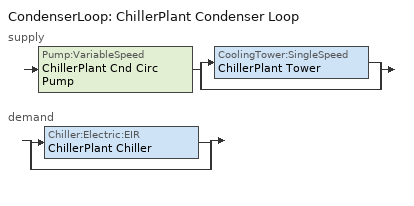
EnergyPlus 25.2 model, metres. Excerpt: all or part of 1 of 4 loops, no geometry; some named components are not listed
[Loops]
CondenserLoop 'ChillerPlant Condenser Loop'
 supply: Pump:VariableSpeed 'ChillerPlant Cnd Circ Pump' > split
  | CoolingTower:SingleSpeed 'ChillerPlant Tower'
  | bypass
 demand: split
  | Chiller:Electric:EIR 'ChillerPlant Chiller'
  | bypass
[Sizing:Plant]
ChillerPlant Condenser Loop: Loop Type=Condenser; Design Loop Exit Temperature {C}=29.4; Loop Design Temperature Difference {deltaC}=5.6
[PlantEquipmentOperation:CoolingLoad]
ChillerPlant Condenser Only: Load Range 1 Lower Limit {W}=0; Load Range 1 Upper Limit {W}=1000000000000; Range 1 Equipment List=ChillerPlant Condenser plant
[CondenserLoop]
ChillerPlant Condenser Loop: Fluid Type=Water; Condenser Equipment Operation Scheme=ChillerPlant Condenser Loop Operation; Maximum Loop Temperature {C}=80; Minimum Loop Temperature {C}=5; Maximum Loop Flow Rate {m3/s}=autosize; Minimum Loop Flow Rate {m3/s}=0; Condenser Loop Volume {m3}=autosize; Load Distribution Scheme=SequentialLoad
[SetpointManager:FollowOutdoorAirTemperature]
ChillerPlant Condenser Loop: Control Variable=Temperature; Reference Temperature Type=OutdoorAirWetBulb; Offset Temperature Difference {deltaC}=0; Maximum Setpoint Temperature {C}=80; Minimum Setpoint Temperature {C}=5; Setpoint Node or NodeList=ChillerPlant Cnd Supply Outlet Node
[Pump:VariableSpeed]
ChillerPlant Cnd Circ Pump: Design Maximum Flow Rate {m3/s}=autosize; Design Pump Head {Pa}=298906.7; Design Power Consumption {W}=AUTOSIZE; Motor Efficiency=0.9; Fraction of Motor Inefficiencies to Fluid Stream=0; Coefficient 1 of the Part Load Performance Curve=0; Coefficient 2 of the Part Load Performance Curve=1; Coefficient 3 of the Part Load Performance Curve=0; Coefficient 4 of the Part Load Performance Curve=0; Design Minimum Flow Rate {m3/s}=0; Pump Control Type=Intermittent
[CondenserEquipmentOperationSchemes]
ChillerPlant Condenser Loop Operation: Control Scheme 1=ChillerPlant Condenser Only; Control Scheme 1 Schedule=OffFan
[CondenserEquipmentList]
ChillerPlant Condenser plant: ChillerPlant Tower
[CoolingTower:SingleSpeed]
ChillerPlant Tower: Design Water Flow Rate {m3/s}=autosize; Design Air Flow Rate {m3/s}=autosize; Design Fan Power {W}=autosize; Design U-Factor Times Area Value {W/K}=autosize; Free Convection Air Flow Rate {m3/s}=autocalculate; Free Convection U-Factor Times Area Value {W/K}=autocalculate
[Schedule:Compact]
OffFan: Through: 12/31, For: Sundays Holidays, Until: 24:00, 0, For: Weekdays WinterDesignDay SummerDesignDay, Until:  6:00, 0, Until: 22:00, 1, Until: 24:00, 0, For: Saturdays, Until:  6:00, 0, Until: 18:00, 1, Until: 24:00, 0
